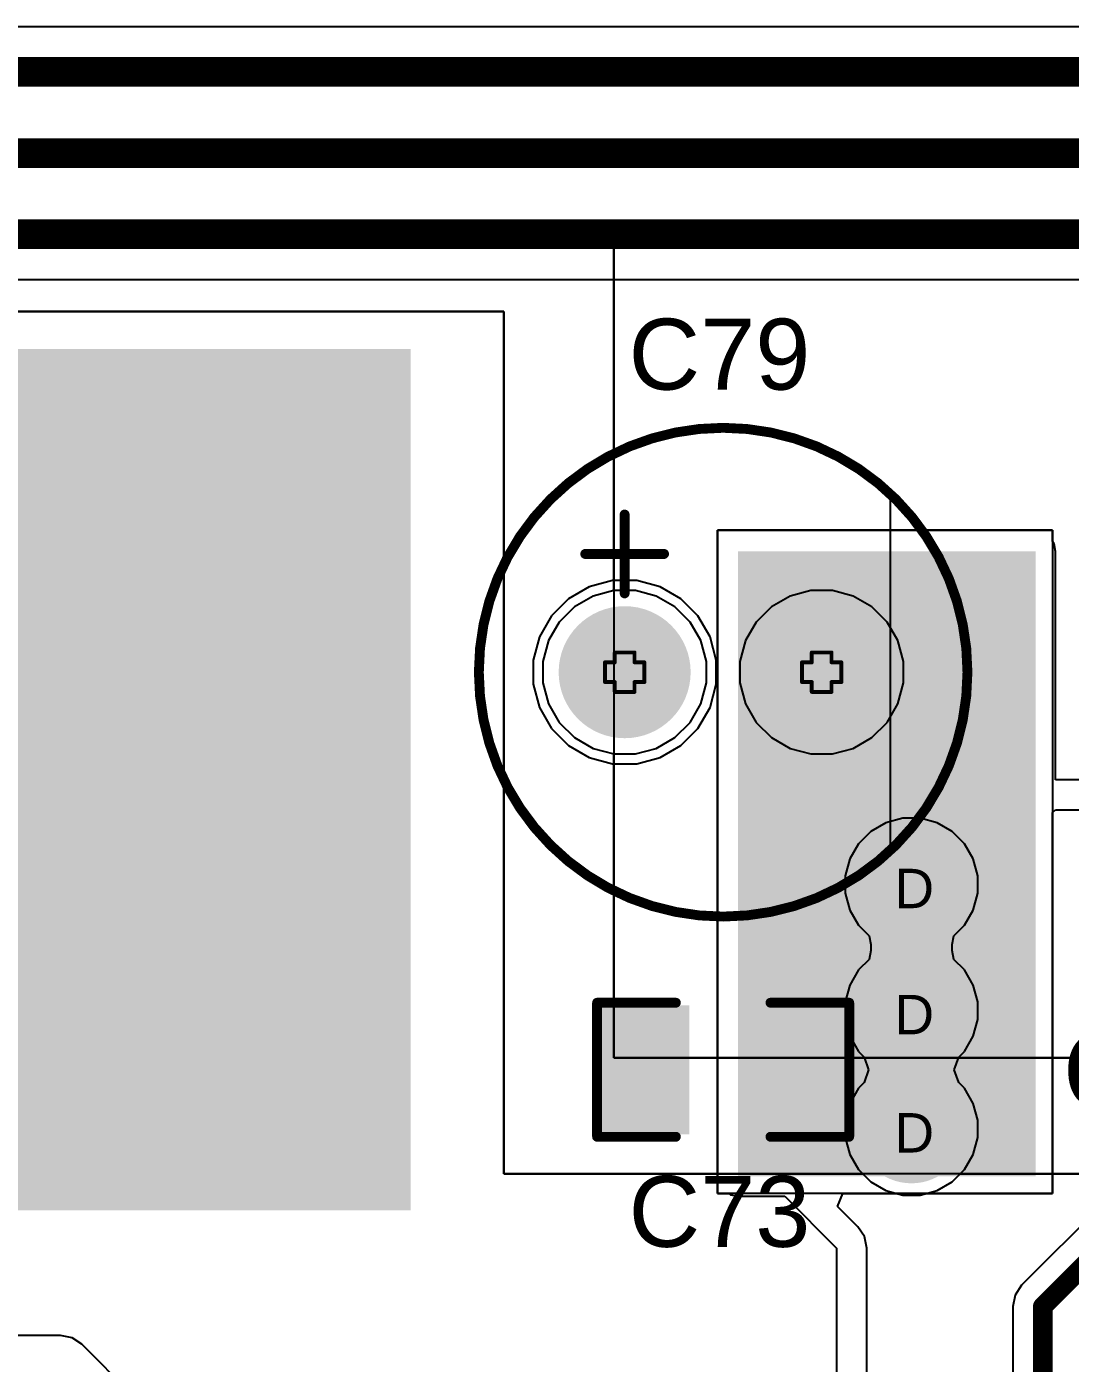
# Model space of a CAD drawing. Header units: inches. Extents: x 0 to 5379, y 0 to 5429.
# Drawn here: x 61.49 to 74.95, y 15.34 to 32.57 of the extents above; entities that cross this region are included whole.
import ezdxf

# ---------------------------------------------------------------- set-up
doc = ezdxf.new("R2010")
doc.units = ezdxf.units.IN
for name, color, linetype in [('Bottom Layer', 5, 'Continuous'), ('Bottom Solder', 6, 'Continuous'), ('Drill Drawing', 1, 'Continuous'), ('GND01', 16, 'Continuous'), ('GND02', 76, 'Continuous'), ('Multi-Layer', 9, 'Continuous'), ('Pad Holes', 156, 'Continuous'), ('PWR', 156, 'Continuous'), ('SIG 01', 90, 'Continuous'), ('Top Layer', 1, 'Continuous'), ('Top Overlay', 2, 'Continuous'), ('Top Paste', 8, 'Continuous'), ('Top Solder', 216, 'Continuous'), ('Via Holes', 16, 'Continuous')]:
    doc.layers.add(name, color=color, linetype=linetype)
doc.styles.add('Arial', font='', dxfattribs={"height": 0.2})
doc.styles.add('Arial_Bold', font='', dxfattribs={"height": 0.2})
doc.styles.get('Arial').set_extended_font_data('Arial')
doc.styles.get('Arial_Bold').set_extended_font_data('Arial', bold=True)

# ---------------------------------------------------------------- blocks, each defined once
blk = doc.blocks.new('C___0805_104')
at = {"layer": 'Top Layer'}
for points in [[(-1.524, 0.762), (-0.508, 0.762), (-0.508, -0.762), (-1.524, -0.762)], [(0.508, 0.762), (1.524, 0.762), (1.524, -0.762), (0.508, -0.762)]]:
    blk.add_hatch(color=1, dxfattribs=at).paths.add_polyline_path(points)
at = {"layer": 'Top Paste'}
for points in [[(-1.524, 0.762), (-0.508, 0.762), (-0.508, -0.762), (-1.524, -0.762)], [(0.508, 0.762), (1.524, 0.762), (1.524, -0.762), (0.508, -0.762)]]:
    blk.add_hatch(color=8, dxfattribs=at).paths.add_polyline_path(points)
at = {"layer": 'Top Solder'}
for points in [[(-1.594, 0.832), (-0.438, 0.832), (-0.438, -0.832), (-1.594, -0.832)], [(0.438, 0.832), (1.594, 0.832), (1.594, -0.832), (0.438, -0.832)]]:
    blk.add_hatch(color=216, dxfattribs=at).paths.add_polyline_path(points)
at = {"layer": 'Top Overlay'}
for points in [[(-1.626, 0.864, 0.127, 0.127, 0), (-1.626, -0.864, 0.127, 0.127, 0)], [(-0.61, 0.864, 0.127, 0.127, 0), (-1.626, 0.864, 0.127, 0.127, 0)], [(1.626, 0.864, 0.127, 0.127, 0), (0.61, 0.864, 0.127, 0.127, 0)], [(1.626, 0.864, 0.127, 0.127, 0), (1.626, -0.864, 0.127, 0.127, 0)], [(-0.61, -0.864, 0.127, 0.127, 0), (-1.626, -0.864, 0.127, 0.127, 0)], [(1.626, -0.864, 0.127, 0.127, 0), (0.61, -0.864, 0.127, 0.127, 0)]]:
    blk.add_lwpolyline(points, format="xyseb", dxfattribs=at)
for points in [[(-1.657, 0.864, 0.0635, 0.0635, 1), (-1.594, 0.864, 0.0635, 0.0635, 1)], [(-1.657, 0.864, 0.0635, 0.0635, 1), (-1.594, 0.864, 0.0635, 0.0635, 1)], [(-0.641, 0.864, 0.0635, 0.0635, 1), (-0.578, 0.864, 0.0635, 0.0635, 1)], [(0.578, 0.864, 0.0635, 0.0635, 1), (0.641, 0.864, 0.0635, 0.0635, 1)], [(1.594, 0.864, 0.0635, 0.0635, 1), (1.657, 0.864, 0.0635, 0.0635, 1)], [(1.594, 0.864, 0.0635, 0.0635, 1), (1.657, 0.864, 0.0635, 0.0635, 1)], [(-1.657, -0.864, 0.0635, 0.0635, 1), (-1.594, -0.864, 0.0635, 0.0635, 1)], [(-1.657, -0.864, 0.0635, 0.0635, 1), (-1.594, -0.864, 0.0635, 0.0635, 1)], [(-0.641, -0.864, 0.0635, 0.0635, 1), (-0.578, -0.864, 0.0635, 0.0635, 1)], [(0.578, -0.864, 0.0635, 0.0635, 1), (0.641, -0.864, 0.0635, 0.0635, 1)], [(1.594, -0.864, 0.0635, 0.0635, 1), (1.657, -0.864, 0.0635, 0.0635, 1)], [(1.594, -0.864, 0.0635, 0.0635, 1), (1.657, -0.864, 0.0635, 0.0635, 1)]]:
    blk.add_lwpolyline(points, format="xyseb", close=True, dxfattribs=at)
blk = doc.blocks.new('SPE1VM221E12OL_105')
at = {"layer": 'Bottom Layer'}
h = blk.add_hatch(color=5, dxfattribs=at)
edge = h.paths.add_edge_path()
edge.add_arc((-1.27, 0), 0.8, 0, 360)
h = blk.add_hatch(color=5, dxfattribs=at)
edge = h.paths.add_edge_path()
edge.add_arc((1.27, 0), 0.8, 0, 360)
at = {"layer": 'Bottom Solder'}
h = blk.add_hatch(color=6, dxfattribs=at)
edge = h.paths.add_edge_path()
edge.add_arc((-1.27, 0), 0.851, 0, 360)
h = blk.add_hatch(color=6, dxfattribs=at)
edge = h.paths.add_edge_path()
edge.add_arc((1.27, 0), 0.851, 0, 360)
at = {"layer": 'GND01'}
h = blk.add_hatch(color=16, dxfattribs=at)
edge = h.paths.add_edge_path()
edge.add_arc((-1.27, 0), 0.8, 0, 360)
h = blk.add_hatch(color=16, dxfattribs=at)
edge = h.paths.add_edge_path()
edge.add_arc((1.27, 0), 0.8, 0, 360)
at = {"layer": 'GND02'}
h = blk.add_hatch(color=76, dxfattribs=at)
edge = h.paths.add_edge_path()
edge.add_arc((-1.27, 0), 0.8, 0, 360)
h = blk.add_hatch(color=76, dxfattribs=at)
edge = h.paths.add_edge_path()
edge.add_arc((1.27, 0), 0.8, 0, 360)
at = {"layer": 'Multi-Layer'}
h = blk.add_hatch(color=9, dxfattribs=at)
edge = h.paths.add_edge_path()
edge.add_arc((-1.27, 0), 0.8, 0, 360)
h = blk.add_hatch(color=9, dxfattribs=at)
edge = h.paths.add_edge_path()
edge.add_arc((1.27, 0), 0.8, 0, 360)
at = {"layer": 'Pad Holes'}
h = blk.add_hatch(color=7, dxfattribs=at)
edge = h.paths.add_edge_path()
edge.add_arc((-1.27, 0), 0.5, 0, 360)
h = blk.add_hatch(color=7, dxfattribs=at)
edge = h.paths.add_edge_path()
edge.add_arc((1.27, 0), 0.5, 0, 360)
at = {"layer": 'PWR'}
h = blk.add_hatch(color=156, dxfattribs=at)
edge = h.paths.add_edge_path()
edge.add_arc((-1.27, 0), 0.8, 0, 360)
h = blk.add_hatch(color=156, dxfattribs=at)
edge = h.paths.add_edge_path()
edge.add_arc((1.27, 0), 0.8, 0, 360)
at = {"layer": 'SIG 01'}
h = blk.add_hatch(color=90, dxfattribs=at)
edge = h.paths.add_edge_path()
edge.add_arc((-1.27, 0), 0.8, 0, 360)
h = blk.add_hatch(color=90, dxfattribs=at)
edge = h.paths.add_edge_path()
edge.add_arc((1.27, 0), 0.8, 0, 360)
at = {"layer": 'Top Layer'}
h = blk.add_hatch(color=1, dxfattribs=at)
edge = h.paths.add_edge_path()
edge.add_arc((-1.27, 0), 0.8, 0, 360)
h = blk.add_hatch(color=1, dxfattribs=at)
edge = h.paths.add_edge_path()
edge.add_arc((1.27, 0), 0.8, 0, 360)
at = {"layer": 'Top Solder'}
h = blk.add_hatch(color=216, dxfattribs=at)
edge = h.paths.add_edge_path()
edge.add_arc((-1.27, 0), 0.851, 0, 360)
h = blk.add_hatch(color=216, dxfattribs=at)
edge = h.paths.add_edge_path()
edge.add_arc((1.27, 0), 0.851, 0, 360)
at = {"layer": 'Top Overlay'}
for p, q in [((2.159, -2.286), (2.159, 2.286)), ((2.159, 2.286), (2.319, 2.142)), ((2.319, 2.142), (2.595, 1.812)), ((2.595, 1.812), (2.822, 1.447)), ((2.822, 1.447), (2.997, 1.054)), ((2.997, 1.054), (3.115, 0.641)), ((3.115, 0.641), (3.175, 0.215)), ((3.175, 0.215), (3.175, -0.215)), ((3.175, -0.215), (3.115, -0.641)), ((3.115, -0.641), (2.997, -1.054)), ((2.997, -1.054), (2.822, -1.447)), ((2.822, -1.447), (2.595, -1.812)), ((2.595, -1.812), (2.319, -2.142)), ((2.319, -2.142), (2.159, -2.286)), ((2.159, -2.286), (2.159, -2.286))]:
    blk.add_line(p, q, dxfattribs=at)
for points in [[(3.15, 0, 0.127, 0.127, 1), (-3.15, 0, 0.127, 0.127, 1)], [(-1.302, 2.032, 0.0635, 0.0635, 1), (-1.238, 2.032, 0.0635, 0.0635, 1)], [(-1.81, 1.524, 0.0635, 0.0635, 1), (-1.746, 1.524, 0.0635, 0.0635, 1)], [(-0.794, 1.524, 0.0635, 0.0635, 1), (-0.73, 1.524, 0.0635, 0.0635, 1)], [(-1.302, 1.016, 0.0635, 0.0635, 1), (-1.238, 1.016, 0.0635, 0.0635, 1)], [(-3.181, 0, 0.0635, 0.0635, 1), (-3.118, 0, 0.0635, 0.0635, 1)], [(3.118, 0, 0.0635, 0.0635, 1), (3.181, 0, 0.0635, 0.0635, 1)]]:
    blk.add_lwpolyline(points, format="xyseb", close=True, dxfattribs=at)
for points in [[(-1.27, 1.016, 0.127, 0.127, 0), (-1.27, 2.032, 0.127, 0.127, 0)], [(-1.778, 1.524, 0.127, 0.127, 0), (-0.762, 1.524, 0.127, 0.127, 0)]]:
    blk.add_lwpolyline(points, format="xyseb", dxfattribs=at)
blk = doc.blocks.new('H2PAK_2_765')
at = {"layer": 'Top Layer'}
for points in [[(-5.5, 0.828), (-5.5, 10.328), (5.5, 10.328), (5.5, 0.828)], [(-3.34, -3.578), (-1.74, -3.578), (-1.74, -7.578), (-3.34, -7.578)], [(1.74, -3.578), (3.34, -3.578), (3.34, -7.578), (1.74, -7.578)]]:
    blk.add_hatch(color=1, dxfattribs=at).paths.add_polyline_path(points)
at = {"layer": 'Top Paste'}
for points in [[(-5.5, 0.828), (-5.5, 10.328), (5.5, 10.328), (5.5, 0.828)], [(-3.34, -3.578), (-1.74, -3.578), (-1.74, -7.578), (-3.34, -7.578)], [(1.74, -3.578), (3.34, -3.578), (3.34, -7.578), (1.74, -7.578)]]:
    blk.add_hatch(color=8, dxfattribs=at).paths.add_polyline_path(points)
at = {"layer": 'Top Solder'}
for points in [[(-5.551, 0.778), (-5.551, 10.379), (5.551, 10.379), (5.551, 0.778)], [(-3.391, -3.528), (-1.689, -3.528), (-1.689, -7.629), (-3.391, -7.629)], [(1.689, -3.528), (3.391, -3.528), (3.391, -7.629), (1.689, -7.629)]]:
    blk.add_hatch(color=216, dxfattribs=at).paths.add_polyline_path(points)
at = {"layer": 'Top Overlay'}
for points in [[(-5.1, -1.725, 0.127, 0.127, 0), (-5.1, 0.478, 0.127, 0.127, 0)], [(5.2, -1.725, 0.127, 0.127, 0), (5.2, 0.578, 0.127, 0.127, 0)], [(5.2, -1.725, 0.127, 0.127, 0), (-5.1, -1.725, 0.127, 0.127, 0)], [(-3.1, -3.225, 0.127, 0.127, 0), (-3.1, -1.725, 0.127, 0.127, 0)], [(-3.07, -1.725, 0.127, 0.127, 0), (-3.1, -1.725, 0.127, 0.127, 0)], [(-1.927, -3.225, 0.127, 0.127, 0), (-1.927, -1.725, 0.127, 0.127, 0)], [(1.9, -3.225, 0.127, 0.127, 0), (1.9, -1.725, 0.127, 0.127, 0)], [(1.959, -1.725, 0.127, 0.127, 0), (1.9, -1.725, 0.127, 0.127, 0)], [(3.178, -3.225, 0.127, 0.127, 0), (3.178, -1.725, 0.127, 0.127, 0)], [(-1.927, -3.225, 0.127, 0.127, 0), (-3.1, -3.225, 0.127, 0.127, 0)], [(3.178, -3.225, 0.127, 0.127, 0), (1.9, -3.225, 0.127, 0.127, 0)], [(-3.556, -5.493, 0.127, 0.127, 0), (-3.683, -5.366, 0.127, 0.127, 0)], [(-3.683, -5.62, 0.127, 0.127, 0), (-3.683, -5.366, 0.127, 0.127, 0)], [(-3.683, -5.62, 0.127, 0.127, 0), (-3.556, -5.493, 0.127, 0.127, 0)]]:
    blk.add_lwpolyline(points, format="xyseb", dxfattribs=at)
for points in [[(-5.132, 0.478, 0.0635, 0.0635, 1), (-5.068, 0.478, 0.0635, 0.0635, 1)], [(5.168, 0.578, 0.0635, 0.0635, 1), (5.232, 0.578, 0.0635, 0.0635, 1)], [(-5.132, -1.725, 0.0635, 0.0635, 1), (-5.068, -1.725, 0.0635, 0.0635, 1)], [(-5.132, -1.725, 0.0635, 0.0635, 1), (-5.068, -1.725, 0.0635, 0.0635, 1)], [(-3.132, -1.725, 0.0635, 0.0635, 1), (-3.068, -1.725, 0.0635, 0.0635, 1)], [(-3.132, -1.725, 0.0635, 0.0635, 1), (-3.068, -1.725, 0.0635, 0.0635, 1)], [(-3.102, -1.725, 0.0635, 0.0635, 1), (-3.039, -1.725, 0.0635, 0.0635, 1)], [(-1.959, -1.725, 0.0635, 0.0635, 1), (-1.896, -1.725, 0.0635, 0.0635, 1)], [(1.868, -1.725, 0.0635, 0.0635, 1), (1.932, -1.725, 0.0635, 0.0635, 1)], [(1.868, -1.725, 0.0635, 0.0635, 1), (1.932, -1.725, 0.0635, 0.0635, 1)], [(1.927, -1.725, 0.0635, 0.0635, 1), (1.99, -1.725, 0.0635, 0.0635, 1)], [(3.146, -1.725, 0.0635, 0.0635, 1), (3.21, -1.725, 0.0635, 0.0635, 1)], [(5.168, -1.725, 0.0635, 0.0635, 1), (5.232, -1.725, 0.0635, 0.0635, 1)], [(5.168, -1.725, 0.0635, 0.0635, 1), (5.232, -1.725, 0.0635, 0.0635, 1)], [(-3.132, -3.225, 0.0635, 0.0635, 1), (-3.068, -3.225, 0.0635, 0.0635, 1)], [(-3.132, -3.225, 0.0635, 0.0635, 1), (-3.068, -3.225, 0.0635, 0.0635, 1)], [(-1.959, -3.225, 0.0635, 0.0635, 1), (-1.896, -3.225, 0.0635, 0.0635, 1)], [(-1.959, -3.225, 0.0635, 0.0635, 1), (-1.896, -3.225, 0.0635, 0.0635, 1)], [(1.868, -3.225, 0.0635, 0.0635, 1), (1.932, -3.225, 0.0635, 0.0635, 1)], [(1.868, -3.225, 0.0635, 0.0635, 1), (1.932, -3.225, 0.0635, 0.0635, 1)], [(3.146, -3.225, 0.0635, 0.0635, 1), (3.21, -3.225, 0.0635, 0.0635, 1)], [(3.146, -3.225, 0.0635, 0.0635, 1), (3.21, -3.225, 0.0635, 0.0635, 1)], [(-3.714, -5.366, 0.0635, 0.0635, 1), (-3.651, -5.366, 0.0635, 0.0635, 1)], [(-3.714, -5.366, 0.0635, 0.0635, 1), (-3.651, -5.366, 0.0635, 0.0635, 1)], [(-3.587, -5.493, 0.0635, 0.0635, 1), (-3.524, -5.493, 0.0635, 0.0635, 1)], [(-3.587, -5.493, 0.0635, 0.0635, 1), (-3.524, -5.493, 0.0635, 0.0635, 1)], [(-3.714, -5.62, 0.0635, 0.0635, 1), (-3.651, -5.62, 0.0635, 0.0635, 1)], [(-3.714, -5.62, 0.0635, 0.0635, 1), (-3.651, -5.62, 0.0635, 0.0635, 1)]]:
    blk.add_lwpolyline(points, format="xyseb", close=True, dxfattribs=at)

msp = doc.modelspace()

# ---------------------------------------------------------------- hatches: boundary and pattern name
at = {"layer": 'Bottom Layer'}
h = msp.add_hatch(color=5, dxfattribs=at)
edge = h.paths.add_edge_path()
edge.add_arc((72.898, 21.51), 0.6, 0, 360)
h = msp.add_hatch(color=5, dxfattribs=at)
edge = h.paths.add_edge_path()
edge.add_arc((72.898, 19.885), 0.6, 0, 360)
h = msp.add_hatch(color=5, dxfattribs=at)
edge = h.paths.add_edge_path()
edge.add_arc((72.898, 18.361), 0.6, 0, 360)
at = {"layer": 'Bottom Solder'}
h = msp.add_hatch(color=6, dxfattribs=at)
edge = h.paths.add_edge_path()
edge.add_arc((72.898, 21.51), 0.702, 0, 360)
h = msp.add_hatch(color=6, dxfattribs=at)
edge = h.paths.add_edge_path()
edge.add_arc((72.898, 19.885), 0.702, 0, 360)
h = msp.add_hatch(color=6, dxfattribs=at)
edge = h.paths.add_edge_path()
edge.add_arc((72.898, 18.361), 0.702, 0, 360)
at = {"layer": 'GND01'}
h = msp.add_hatch(color=16, dxfattribs=at)
edge = h.paths.add_edge_path()
edge.add_arc((72.898, 21.51), 0.6, 0, 360)
h = msp.add_hatch(color=16, dxfattribs=at)
edge = h.paths.add_edge_path()
edge.add_arc((72.898, 19.885), 0.6, 0, 360)
h = msp.add_hatch(color=16, dxfattribs=at)
edge = h.paths.add_edge_path()
edge.add_arc((72.898, 18.361), 0.6, 0, 360)
at = {"layer": 'GND02'}
h = msp.add_hatch(color=76, dxfattribs=at)
edge = h.paths.add_edge_path()
edge.add_arc((72.898, 21.51), 0.6, 0, 360)
h = msp.add_hatch(color=76, dxfattribs=at)
edge = h.paths.add_edge_path()
edge.add_arc((72.898, 19.885), 0.6, 0, 360)
h = msp.add_hatch(color=76, dxfattribs=at)
edge = h.paths.add_edge_path()
edge.add_arc((72.898, 18.361), 0.6, 0, 360)
at = {"layer": 'PWR'}
h = msp.add_hatch(color=156, dxfattribs=at)
edge = h.paths.add_edge_path()
edge.add_arc((72.898, 21.51), 0.6, 0, 360)
h = msp.add_hatch(color=156, dxfattribs=at)
edge = h.paths.add_edge_path()
edge.add_arc((72.898, 19.885), 0.6, 0, 360)
h = msp.add_hatch(color=156, dxfattribs=at)
edge = h.paths.add_edge_path()
edge.add_arc((72.898, 18.361), 0.6, 0, 360)
at = {"layer": 'SIG 01'}
h = msp.add_hatch(color=90, dxfattribs=at)
edge = h.paths.add_edge_path()
edge.add_arc((72.898, 21.51), 0.6, 0, 360)
h = msp.add_hatch(color=90, dxfattribs=at)
edge = h.paths.add_edge_path()
edge.add_arc((72.898, 19.885), 0.6, 0, 360)
h = msp.add_hatch(color=90, dxfattribs=at)
edge = h.paths.add_edge_path()
edge.add_arc((72.898, 18.361), 0.6, 0, 360)
at = {"layer": 'Top Layer'}
msp.add_hatch(color=1, dxfattribs=at).paths.add_polyline_path([(70.663, 17.751), (74.498, 17.751), (74.498, 25.803), (70.663, 25.803)])
h = msp.add_hatch(color=1, dxfattribs=at)
edge = h.paths.add_edge_path()
edge.add_arc((72.898, 21.51), 0.6, 0, 360)
h = msp.add_hatch(color=1, dxfattribs=at)
edge = h.paths.add_edge_path()
edge.add_arc((72.898, 19.885), 0.6, 0, 360)
h = msp.add_hatch(color=1, dxfattribs=at)
edge = h.paths.add_edge_path()
edge.add_arc((72.898, 18.361), 0.6, 0, 360)
at = {"layer": 'Top Solder'}
h = msp.add_hatch(color=216, dxfattribs=at)
edge = h.paths.add_edge_path()
edge.add_arc((72.898, 21.51), 0.702, 0, 360)
h = msp.add_hatch(color=216, dxfattribs=at)
edge = h.paths.add_edge_path()
edge.add_arc((72.898, 19.885), 0.702, 0, 360)
h = msp.add_hatch(color=216, dxfattribs=at)
edge = h.paths.add_edge_path()
edge.add_arc((72.898, 18.361), 0.702, 0, 360)
at = {"layer": 'Via Holes'}
h = msp.add_hatch(color=7, dxfattribs=at)
edge = h.paths.add_edge_path()
edge.add_arc((72.898, 21.51), 0.35, 0, 360)
h = msp.add_hatch(color=7, dxfattribs=at)
edge = h.paths.add_edge_path()
edge.add_arc((72.898, 19.885), 0.35, 0, 360)
h = msp.add_hatch(color=7, dxfattribs=at)
edge = h.paths.add_edge_path()
edge.add_arc((72.898, 18.361), 0.35, 0, 360)

# ---------------------------------------------------------------- linework, layer by layer
at = {"layer": 'Bottom Layer'}
for p, q in [((50.851, 29.892), (69.061, 29.892)), ((69.061, 29.892), (51.012, 29.892)), ((69.061, 29.892), (69.061, 19.278)), ((69.061, 25.301), (69.061, 29.892)), ((67.642, 28.894), (50.851, 28.894)), ((50.851, 28.894), (67.642, 28.894)), ((67.642, 17.78), (67.642, 28.894)), ((67.642, 28.894), (67.642, 17.78)), ((69.339, 25.301), (69.061, 25.301)), ((69.607, 25.229), (69.339, 25.301)), ((69.847, 25.09), (69.607, 25.229)), ((70.044, 24.894), (69.847, 25.09)), ((70.182, 24.654), (70.044, 24.894)), ((70.254, 24.386), (70.182, 24.654)), ((70.254, 24.108), (70.254, 24.386)), ((70.182, 23.84), (70.254, 24.108)), ((70.044, 23.6), (70.182, 23.84)), ((69.847, 23.404), (70.044, 23.6)), ((69.339, 23.193), (69.607, 23.265)), ((69.607, 23.265), (69.847, 23.404)), ((69.061, 19.278), (69.061, 23.193)), ((69.061, 23.193), (69.339, 23.193)), ((69.061, 19.278), (77.894, 19.278)), ((77.894, 19.278), (69.061, 19.278)), ((76.634, 17.78), (67.642, 17.78)), ((67.642, 17.78), (72.271, 17.78)), ((72.271, 17.78), (72.374, 17.677)), ((73.422, 17.677), (73.525, 17.78)), ((73.525, 17.78), (76.634, 17.78)), ((72.374, 17.677), (72.568, 17.565)), ((73.228, 17.565), (73.422, 17.677)), ((72.568, 17.565), (72.786, 17.507)), ((72.786, 17.507), (73.01, 17.507)), ((73.01, 17.507), (73.228, 17.565))]:
    msp.add_line(p, q, dxfattribs=at)
at = {"layer": 'Drill Drawing'}
for points in [[(69.073, 24.374, 0.0508, 0.0508, 0), (69.073, 24.501, 0.0508, 0.0508, 0)], [(69.073, 24.501, 0.0508, 0.0508, 0), (69.327, 24.501, 0.0508, 0.0508, 0)], [(69.327, 24.374, 0.0508, 0.0508, 0), (69.327, 24.501, 0.0508, 0.0508, 0)], [(71.613, 24.374, 0.0508, 0.0508, 0), (71.613, 24.501, 0.0508, 0.0508, 0)], [(71.613, 24.501, 0.0508, 0.0508, 0), (71.867, 24.501, 0.0508, 0.0508, 0)], [(71.867, 24.374, 0.0508, 0.0508, 0), (71.867, 24.501, 0.0508, 0.0508, 0)], [(68.946, 24.12, 0.0508, 0.0508, 0), (68.946, 24.374, 0.0508, 0.0508, 0)], [(68.946, 24.374, 0.0508, 0.0508, 0), (69.073, 24.374, 0.0508, 0.0508, 0)], [(69.327, 24.374, 0.0508, 0.0508, 0), (69.454, 24.374, 0.0508, 0.0508, 0)], [(69.454, 24.12, 0.0508, 0.0508, 0), (69.454, 24.374, 0.0508, 0.0508, 0)], [(71.486, 24.12, 0.0508, 0.0508, 0), (71.486, 24.374, 0.0508, 0.0508, 0)], [(71.486, 24.374, 0.0508, 0.0508, 0), (71.613, 24.374, 0.0508, 0.0508, 0)], [(71.867, 24.374, 0.0508, 0.0508, 0), (71.994, 24.374, 0.0508, 0.0508, 0)], [(71.994, 24.12, 0.0508, 0.0508, 0), (71.994, 24.374, 0.0508, 0.0508, 0)], [(68.946, 24.12, 0.0508, 0.0508, 0), (69.073, 24.12, 0.0508, 0.0508, 0)], [(69.073, 23.993, 0.0508, 0.0508, 0), (69.073, 24.12, 0.0508, 0.0508, 0)], [(69.327, 24.12, 0.0508, 0.0508, 0), (69.454, 24.12, 0.0508, 0.0508, 0)], [(69.327, 23.993, 0.0508, 0.0508, 0), (69.327, 24.12, 0.0508, 0.0508, 0)], [(71.486, 24.12, 0.0508, 0.0508, 0), (71.613, 24.12, 0.0508, 0.0508, 0)], [(71.613, 23.993, 0.0508, 0.0508, 0), (71.613, 24.12, 0.0508, 0.0508, 0)], [(71.867, 24.12, 0.0508, 0.0508, 0), (71.994, 24.12, 0.0508, 0.0508, 0)], [(71.867, 23.993, 0.0508, 0.0508, 0), (71.867, 24.12, 0.0508, 0.0508, 0)], [(69.073, 23.993, 0.0508, 0.0508, 0), (69.327, 23.993, 0.0508, 0.0508, 0)], [(71.613, 23.993, 0.0508, 0.0508, 0), (71.867, 23.993, 0.0508, 0.0508, 0)]]:
    msp.add_lwpolyline(points, format="xyseb", dxfattribs=at)
for points in [[(69.061, 24.501, 0.0254, 0.0254, 1), (69.086, 24.501, 0.0254, 0.0254, 1)], [(69.061, 24.501, 0.0254, 0.0254, 1), (69.086, 24.501, 0.0254, 0.0254, 1)], [(69.315, 24.501, 0.0254, 0.0254, 1), (69.34, 24.501, 0.0254, 0.0254, 1)], [(69.315, 24.501, 0.0254, 0.0254, 1), (69.34, 24.501, 0.0254, 0.0254, 1)], [(71.601, 24.501, 0.0254, 0.0254, 1), (71.626, 24.501, 0.0254, 0.0254, 1)], [(71.601, 24.501, 0.0254, 0.0254, 1), (71.626, 24.501, 0.0254, 0.0254, 1)], [(71.855, 24.501, 0.0254, 0.0254, 1), (71.88, 24.501, 0.0254, 0.0254, 1)], [(71.855, 24.501, 0.0254, 0.0254, 1), (71.88, 24.501, 0.0254, 0.0254, 1)], [(68.934, 24.374, 0.0254, 0.0254, 1), (68.959, 24.374, 0.0254, 0.0254, 1)], [(68.934, 24.374, 0.0254, 0.0254, 1), (68.959, 24.374, 0.0254, 0.0254, 1)], [(69.061, 24.374, 0.0254, 0.0254, 1), (69.086, 24.374, 0.0254, 0.0254, 1)], [(69.061, 24.374, 0.0254, 0.0254, 1), (69.086, 24.374, 0.0254, 0.0254, 1)], [(69.315, 24.374, 0.0254, 0.0254, 1), (69.34, 24.374, 0.0254, 0.0254, 1)], [(69.315, 24.374, 0.0254, 0.0254, 1), (69.34, 24.374, 0.0254, 0.0254, 1)], [(69.442, 24.374, 0.0254, 0.0254, 1), (69.467, 24.374, 0.0254, 0.0254, 1)], [(69.442, 24.374, 0.0254, 0.0254, 1), (69.467, 24.374, 0.0254, 0.0254, 1)], [(71.474, 24.374, 0.0254, 0.0254, 1), (71.499, 24.374, 0.0254, 0.0254, 1)], [(71.474, 24.374, 0.0254, 0.0254, 1), (71.499, 24.374, 0.0254, 0.0254, 1)], [(71.601, 24.374, 0.0254, 0.0254, 1), (71.626, 24.374, 0.0254, 0.0254, 1)], [(71.601, 24.374, 0.0254, 0.0254, 1), (71.626, 24.374, 0.0254, 0.0254, 1)], [(71.855, 24.374, 0.0254, 0.0254, 1), (71.88, 24.374, 0.0254, 0.0254, 1)], [(71.855, 24.374, 0.0254, 0.0254, 1), (71.88, 24.374, 0.0254, 0.0254, 1)], [(71.982, 24.374, 0.0254, 0.0254, 1), (72.007, 24.374, 0.0254, 0.0254, 1)], [(71.982, 24.374, 0.0254, 0.0254, 1), (72.007, 24.374, 0.0254, 0.0254, 1)], [(68.934, 24.12, 0.0254, 0.0254, 1), (68.959, 24.12, 0.0254, 0.0254, 1)], [(68.934, 24.12, 0.0254, 0.0254, 1), (68.959, 24.12, 0.0254, 0.0254, 1)], [(69.061, 24.12, 0.0254, 0.0254, 1), (69.086, 24.12, 0.0254, 0.0254, 1)], [(69.061, 24.12, 0.0254, 0.0254, 1), (69.086, 24.12, 0.0254, 0.0254, 1)], [(69.315, 24.12, 0.0254, 0.0254, 1), (69.34, 24.12, 0.0254, 0.0254, 1)], [(69.315, 24.12, 0.0254, 0.0254, 1), (69.34, 24.12, 0.0254, 0.0254, 1)], [(69.442, 24.12, 0.0254, 0.0254, 1), (69.467, 24.12, 0.0254, 0.0254, 1)], [(69.442, 24.12, 0.0254, 0.0254, 1), (69.467, 24.12, 0.0254, 0.0254, 1)], [(71.474, 24.12, 0.0254, 0.0254, 1), (71.499, 24.12, 0.0254, 0.0254, 1)], [(71.474, 24.12, 0.0254, 0.0254, 1), (71.499, 24.12, 0.0254, 0.0254, 1)], [(71.601, 24.12, 0.0254, 0.0254, 1), (71.626, 24.12, 0.0254, 0.0254, 1)], [(71.601, 24.12, 0.0254, 0.0254, 1), (71.626, 24.12, 0.0254, 0.0254, 1)], [(71.855, 24.12, 0.0254, 0.0254, 1), (71.88, 24.12, 0.0254, 0.0254, 1)], [(71.855, 24.12, 0.0254, 0.0254, 1), (71.88, 24.12, 0.0254, 0.0254, 1)], [(71.982, 24.12, 0.0254, 0.0254, 1), (72.007, 24.12, 0.0254, 0.0254, 1)], [(71.982, 24.12, 0.0254, 0.0254, 1), (72.007, 24.12, 0.0254, 0.0254, 1)], [(69.061, 23.993, 0.0254, 0.0254, 1), (69.086, 23.993, 0.0254, 0.0254, 1)], [(69.061, 23.993, 0.0254, 0.0254, 1), (69.086, 23.993, 0.0254, 0.0254, 1)], [(69.315, 23.993, 0.0254, 0.0254, 1), (69.34, 23.993, 0.0254, 0.0254, 1)], [(69.315, 23.993, 0.0254, 0.0254, 1), (69.34, 23.993, 0.0254, 0.0254, 1)], [(71.601, 23.993, 0.0254, 0.0254, 1), (71.626, 23.993, 0.0254, 0.0254, 1)], [(71.601, 23.993, 0.0254, 0.0254, 1), (71.626, 23.993, 0.0254, 0.0254, 1)], [(71.855, 23.993, 0.0254, 0.0254, 1), (71.88, 23.993, 0.0254, 0.0254, 1)], [(71.855, 23.993, 0.0254, 0.0254, 1), (71.88, 23.993, 0.0254, 0.0254, 1)]]:
    msp.add_lwpolyline(points, format="xyseb", close=True, dxfattribs=at)
at = {"layer": 'GND01'}
for p, q in [((68.793, 25.229), (68.553, 25.09)), ((69.061, 25.301), (68.793, 25.229)), ((69.339, 25.301), (69.061, 25.301)), ((69.607, 25.229), (69.339, 25.301)), ((69.847, 25.09), (69.607, 25.229)), ((68.553, 25.09), (68.357, 24.894)), ((70.044, 24.894), (69.847, 25.09)), ((68.357, 24.894), (68.218, 24.654)), ((70.182, 24.654), (70.044, 24.894)), ((68.218, 24.654), (68.146, 24.386)), ((70.254, 24.386), (70.182, 24.654)), ((68.146, 24.386), (68.146, 24.108)), ((70.254, 24.108), (70.254, 24.386)), ((68.146, 24.108), (68.218, 23.84)), ((70.182, 23.84), (70.254, 24.108)), ((68.218, 23.84), (68.357, 23.6)), ((70.044, 23.6), (70.182, 23.84)), ((68.357, 23.6), (68.553, 23.404)), ((69.847, 23.404), (70.044, 23.6)), ((68.553, 23.404), (68.793, 23.265)), ((68.793, 23.265), (69.061, 23.193)), ((69.339, 23.193), (69.607, 23.265)), ((69.607, 23.265), (69.847, 23.404)), ((69.061, 23.193), (69.339, 23.193))]:
    msp.add_line(p, q, dxfattribs=at)
at = {"layer": 'GND02'}
for p, q in [((68.793, 25.229), (68.553, 25.09)), ((69.061, 25.301), (68.793, 25.229)), ((69.339, 25.301), (69.061, 25.301)), ((69.607, 25.229), (69.339, 25.301)), ((69.847, 25.09), (69.607, 25.229)), ((68.553, 25.09), (68.357, 24.894)), ((70.044, 24.894), (69.847, 25.09)), ((68.357, 24.894), (68.218, 24.654)), ((70.182, 24.654), (70.044, 24.894)), ((68.218, 24.654), (68.146, 24.386)), ((70.254, 24.386), (70.182, 24.654)), ((68.146, 24.386), (68.146, 24.108)), ((70.254, 24.108), (70.254, 24.386)), ((68.146, 24.108), (68.218, 23.84)), ((70.182, 23.84), (70.254, 24.108)), ((68.218, 23.84), (68.357, 23.6)), ((70.044, 23.6), (70.182, 23.84)), ((68.357, 23.6), (68.553, 23.404)), ((69.847, 23.404), (70.044, 23.6)), ((68.553, 23.404), (68.793, 23.265)), ((68.793, 23.265), (69.061, 23.193)), ((69.339, 23.193), (69.607, 23.265)), ((69.607, 23.265), (69.847, 23.404)), ((69.061, 23.193), (69.339, 23.193))]:
    msp.add_line(p, q, dxfattribs=at)
at = {"layer": 'PWR'}
for p, q in [((68.793, 25.229), (68.553, 25.09)), ((69.061, 25.301), (68.793, 25.229)), ((69.339, 25.301), (69.061, 25.301)), ((69.607, 25.229), (69.339, 25.301)), ((69.847, 25.09), (69.607, 25.229)), ((71.333, 25.229), (71.093, 25.09)), ((71.601, 25.301), (71.333, 25.229)), ((71.879, 25.301), (71.601, 25.301)), ((72.147, 25.229), (71.879, 25.301)), ((72.387, 25.09), (72.147, 25.229)), ((68.553, 25.09), (68.357, 24.894)), ((70.044, 24.894), (69.847, 25.09)), ((71.093, 25.09), (70.897, 24.894)), ((72.584, 24.894), (72.387, 25.09)), ((68.357, 24.894), (68.218, 24.654)), ((70.182, 24.654), (70.044, 24.894)), ((70.897, 24.894), (70.758, 24.654)), ((72.722, 24.654), (72.584, 24.894)), ((68.218, 24.654), (68.146, 24.386)), ((70.254, 24.386), (70.182, 24.654)), ((70.758, 24.654), (70.686, 24.386)), ((72.794, 24.386), (72.722, 24.654)), ((68.146, 24.386), (68.146, 24.108)), ((70.254, 24.108), (70.254, 24.386)), ((70.686, 24.386), (70.686, 24.108)), ((72.794, 24.108), (72.794, 24.386)), ((68.146, 24.108), (68.218, 23.84)), ((70.182, 23.84), (70.254, 24.108)), ((70.686, 24.108), (70.758, 23.84)), ((72.722, 23.84), (72.794, 24.108)), ((68.218, 23.84), (68.357, 23.6)), ((70.044, 23.6), (70.182, 23.84)), ((70.758, 23.84), (70.897, 23.6)), ((72.584, 23.6), (72.722, 23.84)), ((68.357, 23.6), (68.553, 23.404)), ((69.847, 23.404), (70.044, 23.6)), ((70.897, 23.6), (71.093, 23.404)), ((72.387, 23.404), (72.584, 23.6)), ((68.553, 23.404), (68.793, 23.265)), ((68.793, 23.265), (69.061, 23.193)), ((69.339, 23.193), (69.607, 23.265)), ((69.607, 23.265), (69.847, 23.404)), ((71.093, 23.404), (71.333, 23.265)), ((71.333, 23.265), (71.601, 23.193)), ((71.879, 23.193), (72.147, 23.265)), ((72.147, 23.265), (72.387, 23.404)), ((69.061, 23.193), (69.339, 23.193)), ((71.601, 23.193), (71.879, 23.193)), ((72.568, 22.306), (72.374, 22.194)), ((72.786, 22.364), (72.568, 22.306)), ((73.01, 22.364), (72.786, 22.364)), ((73.228, 22.306), (73.01, 22.364)), ((73.422, 22.194), (73.228, 22.306)), ((72.374, 22.194), (72.215, 22.035)), ((73.581, 22.035), (73.422, 22.194)), ((72.215, 22.035), (72.102, 21.84)), ((73.694, 21.84), (73.581, 22.035)), ((72.102, 21.84), (72.044, 21.623)), ((73.752, 21.623), (73.694, 21.84)), ((72.044, 21.623), (72.044, 21.398)), ((73.752, 21.398), (73.752, 21.623)), ((72.044, 21.398), (72.102, 21.181)), ((73.694, 21.181), (73.752, 21.398)), ((72.102, 21.181), (72.215, 20.986)), ((73.581, 20.986), (73.694, 21.181)), ((72.215, 20.986), (72.352, 20.849)), ((72.352, 20.849), (72.374, 20.737)), ((73.422, 20.737), (73.444, 20.849)), ((73.444, 20.849), (73.581, 20.986)), ((72.374, 20.737), (72.374, 20.658)), ((73.422, 20.658), (73.422, 20.737)), ((72.352, 20.546), (72.215, 20.409)), ((72.374, 20.658), (72.352, 20.546)), ((73.444, 20.546), (73.422, 20.658)), ((73.581, 20.409), (73.444, 20.546)), ((72.215, 20.409), (72.102, 20.214)), ((73.694, 20.214), (73.581, 20.409)), ((72.102, 20.214), (72.044, 19.997)), ((73.752, 19.997), (73.694, 20.214)), ((72.044, 19.997), (72.044, 19.772)), ((73.752, 19.772), (73.752, 19.997)), ((72.044, 19.772), (72.102, 19.555)), ((73.694, 19.555), (73.752, 19.772)), ((72.102, 19.555), (72.215, 19.36)), ((73.581, 19.36), (73.694, 19.555)), ((72.215, 19.36), (72.287, 19.287)), ((73.509, 19.287), (73.581, 19.36)), ((72.287, 19.287), (72.346, 19.123)), ((72.346, 19.123), (72.287, 18.958)), ((73.45, 19.123), (73.509, 19.287)), ((73.509, 18.958), (73.45, 19.123)), ((72.287, 18.958), (72.215, 18.885)), ((73.581, 18.885), (73.509, 18.958)), ((72.215, 18.885), (72.102, 18.69)), ((73.694, 18.69), (73.581, 18.885)), ((72.102, 18.69), (72.044, 18.473)), ((73.752, 18.473), (73.694, 18.69)), ((72.044, 18.473), (72.044, 18.248)), ((73.752, 18.248), (73.752, 18.473)), ((72.044, 18.248), (72.102, 18.031)), ((73.694, 18.031), (73.752, 18.248)), ((72.102, 18.031), (72.215, 17.836)), ((73.581, 17.836), (73.694, 18.031)), ((72.215, 17.836), (72.374, 17.677)), ((73.422, 17.677), (73.581, 17.836)), ((72.374, 17.677), (72.568, 17.565)), ((73.228, 17.565), (73.422, 17.677)), ((72.568, 17.565), (72.786, 17.507)), ((72.786, 17.507), (73.01, 17.507)), ((73.01, 17.507), (73.228, 17.565)), ((61.927, 15.697), (50.061, 15.697)), ((62.076, 15.668), (61.927, 15.697)), ((62.202, 15.584), (62.076, 15.668)), ((67.364, 10.421), (62.202, 15.584))]:
    msp.add_line(p, q, dxfattribs=at)
at = {"layer": 'SIG 01'}
for p, q in [((117.798, 32.567), (57.816, 32.567)), ((59.724, 29.309), (87.595, 29.309)), ((68.744, 25.347), (68.475, 25.192)), ((69.045, 25.428), (68.744, 25.347)), ((69.356, 25.428), (69.045, 25.428)), ((69.656, 25.347), (69.356, 25.428)), ((69.925, 25.192), (69.656, 25.347)), ((68.475, 25.192), (68.255, 24.972)), ((70.145, 24.972), (69.925, 25.192)), ((68.255, 24.972), (68.1, 24.703)), ((70.301, 24.703), (70.145, 24.972)), ((68.1, 24.703), (68.019, 24.402)), ((70.381, 24.402), (70.301, 24.703)), ((68.019, 24.402), (68.019, 24.091)), ((70.381, 24.091), (70.381, 24.402)), ((68.019, 24.091), (68.1, 23.791)), ((70.301, 23.791), (70.381, 24.091)), ((68.1, 23.791), (68.255, 23.522)), ((70.145, 23.522), (70.301, 23.791)), ((68.255, 23.522), (68.475, 23.302)), ((69.925, 23.302), (70.145, 23.522)), ((68.475, 23.302), (68.744, 23.146)), ((69.656, 23.146), (69.925, 23.302)), ((68.744, 23.146), (69.045, 23.066)), ((69.356, 23.066), (69.656, 23.146)), ((69.045, 23.066), (69.356, 23.066))]:
    msp.add_line(p, q, dxfattribs=at)
for points in [[(57.816, 31.984, 0.381, 0.381, 0), (118.039, 31.984, 0.381, 0.381, 0)], [(58.7, 30.938, 0.381, 0.381, 0), (118.687, 30.938, 0.381, 0.381, 0)], [(59.483, 29.892, 0.381, 0.381, 0), (120.926, 29.892, 0.381, 0.381, 0)]]:
    msp.add_lwpolyline(points, format="xyseb", dxfattribs=at)
at = {"layer": 'Top Layer'}
for p, q in [((70.397, 17.526), (70.397, 26.077)), ((70.397, 26.077), (74.715, 26.077)), ((74.715, 26.077), (70.397, 26.077)), ((70.397, 26.077), (70.397, 22.86)), ((74.715, 26.077), (74.715, 17.526)), ((74.715, 25.935), (74.715, 26.077)), ((74.737, 25.902), (74.715, 25.935)), ((74.757, 25.803), (74.737, 25.902)), ((74.757, 22.86), (74.757, 25.803)), ((70.397, 22.86), (70.397, 18.361)), ((93.98, 22.86), (74.757, 22.86)), ((74.715, 22.437), (74.757, 22.472)), ((74.715, 17.526), (74.715, 22.437)), ((74.757, 22.472), (109.235, 22.472)), ((70.397, 18.361), (70.397, 17.526)), ((74.715, 17.526), (70.397, 17.526)), ((70.397, 17.526), (70.542, 17.526)), ((70.542, 17.526), (70.564, 17.512)), ((70.564, 17.512), (70.663, 17.492)), ((70.663, 17.492), (71.266, 17.492)), ((71.266, 17.492), (71.933, 16.825)), ((71.945, 17.362), (72.013, 17.526)), ((72.013, 17.526), (74.715, 17.526)), ((75.439, 17.467), (74.317, 16.345)), ((72.207, 17.1), (71.945, 17.362)), ((72.292, 16.974), (72.207, 17.1)), ((72.321, 16.825), (72.292, 16.974)), ((71.933, 16.825), (71.933, 0.388)), ((72.321, 0.388), (72.321, 16.825)), ((74.233, 16.219), (74.203, 16.07)), ((74.317, 16.345), (74.233, 16.219)), ((74.203, 16.07), (74.203, 11.541))]:
    msp.add_line(p, q, dxfattribs=at)
for points in [[(74.591, 16.07, 0.254, 0.254, 0), (75.714, 17.192, 0.254, 0.254, 0)], [(74.591, 11.541, 0.254, 0.254, 0), (74.591, 16.07, 0.254, 0.254, 0)]]:
    msp.add_lwpolyline(points, format="xyseb", dxfattribs=at)
msp.add_lwpolyline([(74.528, 16.07, 0.127, 0.127, 1), (74.655, 16.07, 0.127, 0.127, 1)], format="xyseb", close=True, dxfattribs=at)
msp.add_lwpolyline([(74.528, 16.07, 0.127, 0.127, 1), (74.655, 16.07, 0.127, 0.127, 1)], format="xyseb", close=True, dxfattribs=at)

# ---------------------------------------------------------------- block references
for name, p, rotation in [('H2PAK_2_765', (56.062, 22.86), 270), ('C___0805_104', (70.47, 19.123), 180)]:
    msp.add_blockref(name, p, dxfattribs=dict(rotation=rotation))
msp.add_blockref('SPE1VM221E12OL_105', (70.47, 24.247))

# ---------------------------------------------------------------- texts
at = {"layer": 'Drill Drawing', "style": 'Arial'}
for p in [(72.678, 21.205), (72.678, 19.58), (72.678, 18.056)]:
    msp.add_text('D', height=0.508, dxfattribs=at).set_placement(p)
at = {"layer": 'Top Overlay'}
for s, height, style, p in [('C79', 0.9144, 'Arial', (69.251, 27.889)), ('GND', 1, 'Arial_Bold', (74.862, 18.612)), ('C73', 0.9144, 'Arial', (69.251, 16.84))]:
    msp.add_text(s, height=height, dxfattribs=dict(at, style=style)).set_placement(p)

doc.saveas('drawing.dxf')
